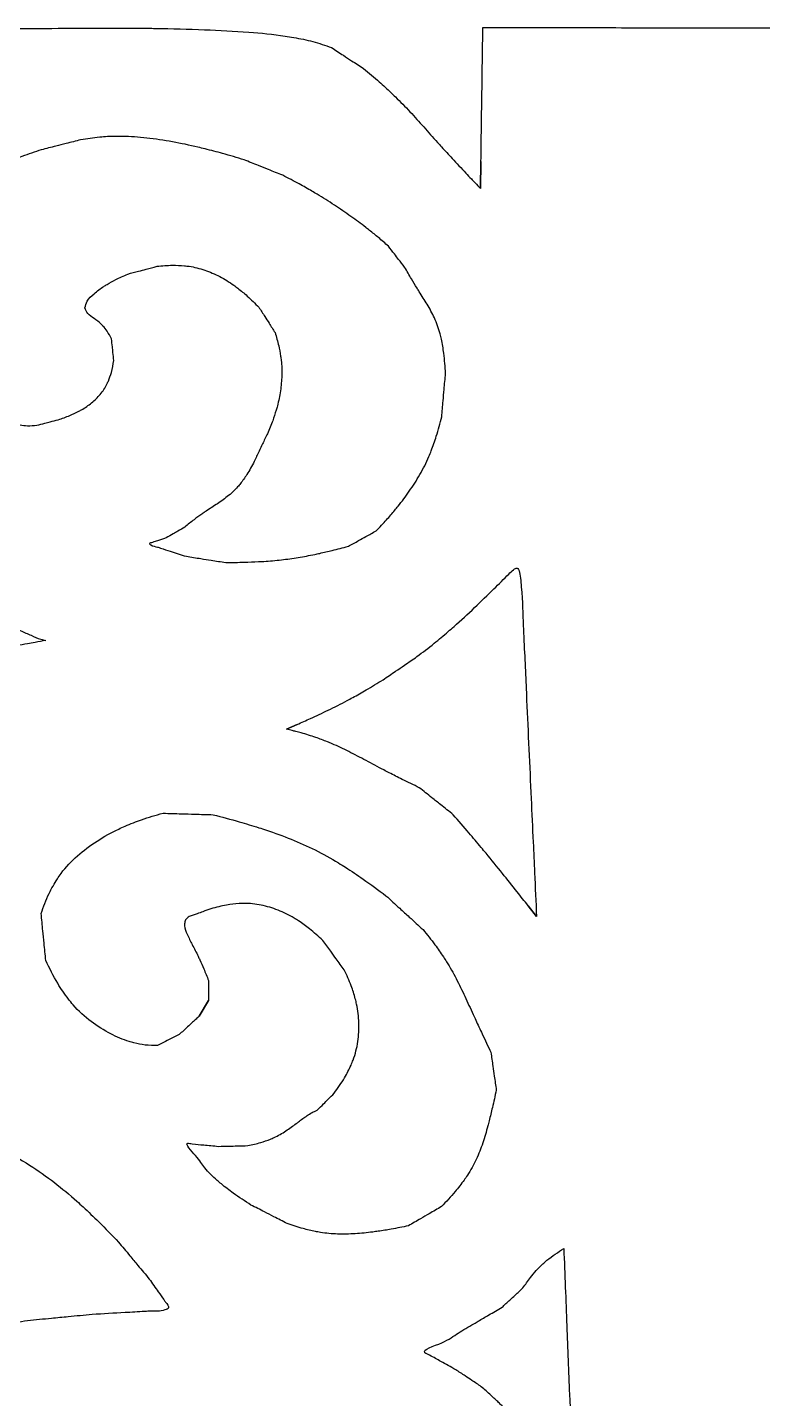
# Model space of a CAD drawing. Extents: x -268 to 413, y -196 to 303.
# Drawn here: x 119.3 to 216.1, y 110.5 to 291.1 of the extents above; entities that cross this region are included whole.
import ezdxf

# ---------------------------------------------------------------- set-up
doc = ezdxf.new("R2010")
doc.units = 0
doc.layers.add('layer_1', color=7, linetype='CONTINUOUS')

msp = doc.modelspace()

# ---------------------------------------------------------------- linework, layer by layer
at = {"layer": 'layer_1', "color": 1}
for points in [[(178.9491, 269.880344), (179.000191, 273.430234)], [(126.844607, 254.155374), (126.844607, 254.155374)], [(182.666098, 219.107804), (182.666098, 219.107804)], [(153.409538, 198.689031), (154.781264, 199.298775)], [(186.323389, 174.003608), (185.205873, 175.425868)], [(143.123579, 162.930047), (141.905382, 160.898786)], [(189.908255, 130.268942), (189.908255, 130.268942)]]:
    msp.add_lwpolyline(points, close=True, dxfattribs=at)
for points, knots in [([(108.603255, 290.878289), (110.319012, 290.890712), (113.23579, 290.911832), (117.868295, 290.945649), (120.785042, 290.967113), (122.500771, 290.979739)], [0, 0, 0, 0, 5.147406, 8.750561, 13.897885, 13.897885, 13.897885, 13.897885]), ([(122.500771, 290.979739), (124.716878, 291.00108), (128.604261, 291.038515), (133.152534, 291.01415), (137.637945, 290.965955), (142.395893, 290.845552), (148.087977, 290.53334), (152.012557, 290.175785), (154.81529, 289.697738), (156.886345, 289.303966), (158.506542, 288.73155), (159.321601, 288.443589)], [0, 0, 0, 0, 6.648542, 11.662533, 13.644552, 20.105764, 25.937436, 30.749787, 31.91051, 34.468606, 37.058222, 37.058222, 37.058222, 37.058222]), ([(179.000191, 273.430234), (179.021392, 274.920614), (179.067534, 278.164322), (179.135148, 282.898238), (179.186165, 286.447654), (179.219891, 288.806867), (179.236054, 289.964433), (179.249663, 290.816088), (179.254274, 291.104638)], [0, 0, 0, 0, 4.471593, 9.732108, 14.203195, 15.120941, 16.810472, 17.676231, 17.676231, 17.676231, 17.676231]), ([(179.254274, 291.104638), (182.537249, 291.098781), (188.366988, 291.088382), (198.190221, 291.070799), (204.730478, 291.059064), (208.723971, 291.051898)], [0, 0, 0, 0, 9.848941, 17.489245, 29.469744, 29.469744, 29.469744, 29.469744]), ([(208.723971, 291.051898), (213.976368, 291.05434), (223.26856, 291.058661), (234.085911, 291.063872), (242.959273, 291.093667), (248.193853, 291.03473), (254.458797, 290.916736), (254.585392, 288.042551), (254.607524, 285.683879), (254.666197, 282.094463), (254.709495, 278.947686), (254.736556, 276.980902)], [0, 0, 0, 0, 15.732522, 27.832935, 32.672741, 41.919332, 45.449083, 47.981031, 49.164502, 52.715124, 58.63321, 58.63321, 58.63321, 58.63321]), ([(159.321601, 288.443589), (159.841301, 288.105375), (160.724737, 287.530446), (162.127735, 286.617427), (163.011037, 286.042627), (163.530595, 285.704531)], [0, 0, 0, 0, 1.860186, 3.162124, 5.02176, 5.02176, 5.02176, 5.02176]), ([(163.530595, 285.704531), (164.229961, 285.115519), (165.458572, 284.080776), (166.842529, 282.807344), (168.204337, 281.515688), (169.651551, 280.011264), (171.468882, 277.992312), (172.842117, 276.435265), (174.088331, 275.061798), (175.333536, 273.704034), (176.644202, 272.304439), (177.66447, 271.233061), (178.306814, 270.556632), (178.711229, 270.130808), (178.9491, 269.880344)], [0, 0, 0, 0, 2.742711, 4.818248, 5.640803, 8.373365, 11.077132, 13.790149, 14.601422, 16.640833, 19.316992, 20.353678, 21.079208, 22.115466, 22.115466, 22.115466, 22.115466]), ([(126.285524, 276.301278), (125.645968, 276.138138), (124.558668, 275.860785), (122.83158, 275.420558), (121.744027, 275.143551), (121.104258, 274.980597)], [0, 0, 0, 0, 1.980106, 3.366349, 5.346935, 5.346935, 5.346935, 5.346935]), ([(147.821812, 273.659787), (146.875878, 273.947503), (145.1707, 274.466151), (143.129955, 274.99395), (140.936255, 275.532509), (138.380057, 276.063492), (135.05993, 276.565754), (132.551784, 276.77162), (130.483974, 276.751212), (128.645144, 276.676969), (127.118985, 276.433979), (126.285524, 276.301278)], [0, 0, 0, 0, 2.965825, 5.346308, 6.322323, 9.742486, 13.173307, 16.394041, 17.274539, 19.376889, 21.906457, 21.906457, 21.906457, 21.906457]), ([(121.104258, 274.980597), (120.249759, 274.702473), (118.756357, 274.216398), (117.064439, 273.503574), (115.420733, 272.751681), (113.680827, 271.761083), (111.58727, 270.205406), (110.130961, 268.831763), (108.91911, 267.490566), (107.727963, 266.09822), (106.802432, 264.833692), (106.273339, 264.110806)], [0, 0, 0, 0, 2.694599, 4.709328, 5.503088, 8.117126, 10.696017, 13.312195, 14.105967, 16.118864, 18.805317, 18.805317, 18.805317, 18.805317]), ([(152.9015, 271.62805), (152.274363, 271.878862), (151.208235, 272.305241), (149.515006, 272.982487), (148.448919, 273.408936), (147.821812, 273.659787)], [0, 0, 0, 0, 2.026294, 3.444686, 5.47094, 5.47094, 5.47094, 5.47094]), ([(166.819104, 262.282096), (166.382518, 262.666334), (165.568416, 263.382822), (164.555566, 264.196141), (163.358852, 265.137312), (161.827384, 266.263125), (159.696371, 267.725115), (157.973452, 268.81893), (156.417832, 269.730256), (154.92236, 270.581765), (153.626216, 271.252833), (152.9015, 271.62805)], [0, 0, 0, 0, 1.744537, 3.253037, 3.896052, 6.311993, 8.953266, 11.648215, 12.431746, 14.361961, 16.809967, 16.809967, 16.809967, 16.809967]), ([(168.952429, 259.539156), (168.689095, 259.877702), (168.241386, 260.453283), (167.530278, 261.367596), (167.082517, 261.943373), (166.819104, 262.282096)], [0, 0, 0, 0, 1.286712, 2.187607, 3.474881, 3.474881, 3.474881, 3.474881]), ([(126.844607, 254.155374), (126.924109, 254.466414), (127.115355, 255.21464), (128.11322, 256.121066), (129.014814, 256.814157), (129.990567, 257.399903), (131.02324, 257.976687), (131.950102, 258.388688), (132.482728, 258.625446)], [0, 0, 0, 0, 0.9466, 2.27711, 3.885992, 4.39254, 5.685905, 7.433286, 7.433286, 7.433286, 7.433286]), ([(132.482728, 258.625446), (132.959286, 258.750857), (133.769465, 258.964063), (135.056287, 259.302709), (135.86655, 259.515946), (136.343193, 259.641384)], [0, 0, 0, 0, 1.47835, 2.513289, 3.991907, 3.991907, 3.991907, 3.991907]), ([(136.343193, 259.641384), (137.022972, 259.705287), (138.220345, 259.817846), (139.630426, 259.743363), (141.055585, 259.596757), (142.648109, 259.191845), (144.62641, 258.335915), (146.047277, 257.464459), (147.228001, 256.567782), (148.365291, 255.641048), (149.250249, 254.757828), (149.752238, 254.256824)], [0, 0, 0, 0, 2.045371, 3.60275, 4.225484, 6.342842, 8.495837, 10.674277, 11.32169, 12.943804, 15.070045, 15.070045, 15.070045, 15.070045]), ([(174.336082, 245.520752), (174.278531, 246.411312), (174.180294, 247.931472), (173.874823, 249.669507), (173.523646, 251.242537), (172.940714, 252.808646), (171.945886, 254.625027), (171.122103, 255.897418), (170.437666, 257.008676), (169.785098, 258.086654), (169.252231, 259.016183), (168.952429, 259.539156)], [0, 0, 0, 0, 2.675076, 4.566275, 5.286262, 7.509403, 9.546364, 11.490013, 12.055913, 13.461731, 15.270095, 15.270095, 15.270095, 15.270095]), ([(130.349274, 250.091752), (130.167576, 250.432051), (129.848335, 251.029949), (129.343003, 251.644843), (128.789455, 252.226429), (128.102912, 252.741934), (127.198675, 253.30046), (126.952564, 253.894706), (126.844607, 254.155374)], [0, 0, 0, 0, 1.154162, 2.027845, 2.377701, 3.559041, 4.618568, 5.446518, 5.446518, 5.446518, 5.446518]), ([(149.752238, 254.256824), (150.015657, 253.842888), (150.463443, 253.13924), (151.174551, 252.021767), (151.622235, 251.318227), (151.885563, 250.904405)], [0, 0, 0, 0, 1.471936, 2.502138, 3.973637, 3.973637, 3.973637, 3.973637]), ([(130.654018, 247.247105), (130.616467, 247.598283), (130.552629, 248.1953), (130.451047, 249.143516), (130.386969, 249.740548), (130.349274, 250.091752)], [0, 0, 0, 0, 1.05954, 1.801261, 2.860924, 2.860924, 2.860924, 2.860924]), ([(151.885563, 250.904405), (152.059188, 250.335885), (152.36931, 249.320423), (152.587212, 248.086864), (152.767542, 246.781147), (152.807718, 245.245543), (152.629573, 243.236331), (152.327803, 241.712542), (151.949918, 240.41272), (151.550601, 239.177112), (151.114465, 238.164965), (150.869753, 237.597058)], [0, 0, 0, 0, 1.781566, 3.182143, 3.751554, 5.73569, 7.771436, 9.794904, 10.38203, 11.832354, 13.68642, 13.68642, 13.68642, 13.68642]), ([(123.340205, 239.425255), (123.848442, 239.604202), (124.741635, 239.918689), (125.741913, 240.399834), (126.724559, 240.91941), (127.752585, 241.618351), (128.908025, 242.736863), (129.598874, 243.756742), (130.030513, 244.752047), (130.402893, 245.787696), (130.562423, 246.7148), (130.654018, 247.247105)], [0, 0, 0, 0, 1.615171, 2.83856, 3.325006, 4.95005, 6.546545, 8.127631, 8.600966, 9.80029, 11.417333, 11.417333, 11.417333, 11.417333]), ([(173.82831, 239.831448), (173.891088, 240.533829), (173.99781, 241.727872), (174.167067, 243.624307), (174.273484, 244.818366), (174.336082, 245.520752)], [0, 0, 0, 0, 2.115541, 3.596409, 5.711918, 5.711918, 5.711918, 5.711918]), ([(111.048017, 243.590327), (111.445127, 243.153016), (112.141009, 242.386687), (113.033078, 241.566925), (113.940699, 240.785152), (115.001519, 240.028566), (116.431848, 239.266684), (117.54958, 238.871723), (118.493894, 238.70945), (119.360038, 238.611484), (120.091041, 238.677437), (120.495549, 238.713933)], [0, 0, 0, 0, 1.771173, 3.103741, 3.630903, 5.364983, 6.997569, 8.483945, 8.890906, 9.871683, 11.086806, 11.086806, 11.086806, 11.086806]), ([(120.495549, 238.713933), (120.846731, 238.801644), (121.443764, 238.950758), (122.391983, 239.187865), (122.989003, 239.337331), (123.340205, 239.425255)], [0, 0, 0, 0, 1.085908, 1.846119, 2.932243, 2.932243, 2.932243, 2.932243]), ([(165.193551, 224.797235), (165.659687, 225.284005), (166.506298, 226.16809), (167.449766, 227.27181), (168.46668, 228.499298), (169.615192, 230.028788), (171.001512, 232.203577), (171.92779, 234.01545), (172.603109, 235.723916), (173.22178, 237.451313), (173.608404, 238.968494), (173.82831, 239.831448)], [0, 0, 0, 0, 2.021471, 3.671456, 4.354388, 6.803621, 9.403147, 12.085199, 12.889811, 14.914001, 17.583994, 17.583994, 17.583994, 17.583994]), ([(150.869753, 237.597058), (150.656595, 237.14555), (150.294216, 236.377963), (149.718505, 235.158866), (149.355916, 234.391294), (149.142622, 233.939767)], [0, 0, 0, 0, 1.497886, 2.546485, 4.044596, 4.044596, 4.044596, 4.044596]), ([(149.142622, 233.939767), (148.833916, 233.354591), (148.298191, 232.339083), (147.510282, 231.255274), (146.690834, 230.246649), (145.62505, 229.292982), (144.134678, 228.254411), (142.983748, 227.526195), (142.026636, 226.858077), (141.133654, 226.213973), (140.405862, 225.630443), (139.999971, 225.305007)], [0, 0, 0, 0, 1.982055, 3.439632, 4.010254, 5.879236, 7.699513, 9.459406, 9.96354, 11.201104, 12.761568, 12.761568, 12.761568, 12.761568]), ([(139.999971, 225.305007), (139.698958, 225.129436), (139.187236, 224.830964), (138.374501, 224.35692), (137.862778, 224.058448), (137.561765, 223.882876)], [0, 0, 0, 0, 1.045423, 1.777219, 2.822642, 2.822642, 2.822642, 2.822642]), ([(161.53626, 222.765232), (161.987761, 223.016115), (162.755316, 223.442618), (163.974413, 224.119953), (164.742017, 224.546389), (165.193551, 224.797235)], [0, 0, 0, 0, 1.549567, 2.634275, 4.183876, 4.183876, 4.183876, 4.183876]), ([(137.561765, 223.882876), (137.227608, 223.76959), (136.692941, 223.588325), (136.052571, 223.387768), (135.698921, 223.249824), (135.207504, 223.177923), (135.774311, 222.76448), (136.236334, 222.730691), (137.103142, 222.426149), (138.366229, 222.038867), (139.496472, 221.673212), (140.202871, 221.444679)], [0, 0, 0, 0, 1.07093, 1.713542, 1.927762, 2.340976, 2.574013, 3.493234, 3.937641, 5.27085, 7.49284, 7.49284, 7.49284, 7.49284]), ([(145.384266, 220.631779), (146.210195, 220.639899), (147.64807, 220.654034), (149.323989, 220.723824), (150.947142, 220.810398), (152.699169, 220.965657), (154.936194, 221.274067), (156.612791, 221.586106), (158.095856, 221.910912), (159.572751, 222.250514), (160.824423, 222.57863), (161.53626, 222.765232)], [0, 0, 0, 0, 2.477741, 4.313542, 5.031492, 7.354118, 9.58745, 11.803846, 12.467992, 14.142113, 16.349646, 16.349646, 16.349646, 16.349646]), ([(95.91132, 221.647716), (97.524325, 220.978443), (100.399018, 219.785668), (103.760075, 218.326428), (107.217106, 216.804804), (110.931442, 215.099571), (115.274613, 213.08733), (118.147885, 211.725036), (119.950377, 210.964102), (120.805755, 210.55784), (121.48436, 210.418867), (121.714524, 210.371732)], [0, 0, 0, 0, 5.238938, 9.336815, 10.99213, 16.570243, 21.596395, 25.356012, 26.101741, 27.471808, 28.175001, 28.175001, 28.175001, 28.175001]), ([(140.202871, 221.444679), (140.842637, 221.344324), (141.930179, 221.17373), (143.65731, 220.902764), (144.744674, 220.73214), (145.384266, 220.631779)], [0, 0, 0, 0, 1.942765, 3.302521, 5.244774, 5.244774, 5.244774, 5.244774]), ([(170.577726, 208.238141), (171.335535, 208.814562), (172.733399, 209.877835), (174.334963, 211.228937), (176.12622, 212.778585), (178.135553, 214.652635), (180.525361, 216.970569), (182.014048, 218.45682), (182.666098, 219.107804)], [0, 0, 0, 0, 2.855887, 5.268002, 6.284256, 9.96149, 13.508075, 16.27218, 16.27218, 16.27218, 16.27218]), ([(182.666098, 219.107804), (183.078347, 219.527078), (184.011181, 220.475809), (184.454342, 216.364566), (184.486747, 213.910123), (184.753384, 208.474699), (185.092512, 200.813465), (185.412397, 193.879943), (185.612323, 189.546509)], [0, 0, 0, 0, 1.339445, 3.03089, 8.451937, 11.045107, 18.824541, 31.790132, 31.790132, 31.790132, 31.790132]), ([(121.714524, 210.371732), (121.237913, 210.283805), (120.427698, 210.134334), (119.14088, 209.897269), (118.330656, 209.748214), (117.854067, 209.660538)], [0, 0, 0, 0, 1.45396, 2.471661, 3.92542, 3.92542, 3.92542, 3.92542]), ([(166.107782, 205.190466), (166.659641, 205.56672), (167.597795, 206.206349), (169.087777, 207.222241), (170.025895, 207.861883), (170.577726, 208.238141)], [0, 0, 0, 0, 2.003758, 3.406365, 5.410058, 5.410058, 5.410058, 5.410058]), ([(154.781264, 199.298775), (155.371322, 199.561807), (156.741792, 200.172728), (158.950943, 201.206165), (160.803739, 202.128495), (162.467967, 203.035122), (164.056331, 203.926516), (165.371824, 204.737024), (166.107782, 205.190466)], [0, 0, 0, 0, 1.93805, 4.501327, 7.316568, 8.144831, 10.186717, 12.779723, 12.779723, 12.779723, 12.779723]), ([(170.882076, 190.968118), (170.130941, 191.333112), (168.798144, 191.980749), (167.245542, 192.769706), (165.658887, 193.587509), (163.900036, 194.532837), (161.648148, 195.717693), (159.943879, 196.541825), (158.483542, 197.13657), (157.139768, 197.643116), (155.74824, 198.080366), (154.696216, 198.349685), (154.053044, 198.519749), (153.647888, 198.62633), (153.409538, 198.689031)], [0, 0, 0, 0, 2.505304, 4.445355, 5.224487, 7.860327, 10.435258, 12.859165, 13.534126, 15.165163, 17.166447, 17.905463, 18.422901, 19.16228, 19.16228, 19.16228, 19.16228]), ([(175.35202, 187.412277), (174.800181, 187.851171), (173.862019, 188.59732), (172.372038, 189.7826), (171.433927, 190.529027), (170.882076, 190.968118)], [0, 0, 0, 0, 2.115274, 3.596105, 5.711778, 5.711778, 5.711778, 5.711778]), ([(185.612323, 189.546509), (185.700218, 187.627632), (185.849639, 184.365545), (186.086661, 179.184579), (186.235712, 175.922485), (186.323389, 174.003608)], [0, 0, 0, 0, 5.762666, 9.796521, 15.559157, 15.559157, 15.559157, 15.559157]), ([(121.082879, 174.408639), (121.400991, 175.300348), (121.966191, 176.884674), (122.972432, 178.594592), (124.131561, 180.316265), (125.833492, 182.077825), (128.409076, 184.009584), (130.584206, 185.228035), (132.571037, 186.101316), (134.494655, 186.871772), (136.185976, 187.348111), (137.133295, 187.614912)], [0, 0, 0, 0, 2.833422, 5.034226, 5.927585, 9.058439, 12.313399, 15.566743, 16.507461, 18.824566, 21.774877, 21.774877, 21.774877, 21.774877]), ([(137.133295, 187.614912), (137.94863, 187.589833), (139.334629, 187.547202), (141.535762, 187.479441), (142.921558, 187.436743), (143.736692, 187.411627)], [0, 0, 0, 0, 2.447162, 4.159965, 6.606526, 6.606526, 6.606526, 6.606526]), ([(143.736692, 187.411627), (144.88651, 187.109027), (146.899305, 186.579316), (149.226873, 185.86952), (151.515577, 185.136979), (154.014778, 184.223733), (157.197308, 182.797003), (159.557345, 181.50209), (161.640878, 180.185826), (163.753744, 178.788485), (165.493323, 177.490336), (166.491946, 176.745121)], [0, 0, 0, 0, 3.566561, 6.24338, 7.298787, 10.775913, 14.218984, 17.753233, 18.839367, 21.612352, 25.349642, 25.349642, 25.349642, 25.349642]), ([(185.205873, 175.425868), (184.724266, 176.038351), (183.604224, 177.462764), (181.764974, 179.770127), (180.184877, 181.717636), (178.708962, 183.488039), (177.278356, 185.188583), (176.043453, 186.614112), (175.35202, 187.412277)], [0, 0, 0, 0, 2.337456, 5.436073, 8.852137, 9.860769, 12.350815, 15.518787, 15.518787, 15.518787, 15.518787]), ([(158.158698, 170.854126), (157.589783, 171.378572), (156.588658, 172.301445), (155.28861, 173.229485), (153.940769, 174.107001), (152.314955, 174.897739), (150.086465, 175.562183), (148.33186, 175.76307), (146.811963, 175.691836), (145.335511, 175.540769), (144.118255, 175.207493), (143.429091, 175.018804)], [0, 0, 0, 0, 2.318879, 4.080555, 4.782949, 7.143818, 9.470224, 11.735666, 12.394702, 14.034275, 16.173928, 16.173928, 16.173928, 16.173928]), ([(166.491946, 176.745121), (167.094, 176.193262), (168.117481, 175.255113), (169.742989, 173.765135), (170.766443, 172.827015), (171.368468, 172.275186)], [0, 0, 0, 0, 2.450132, 4.165182, 6.615194, 6.615194, 6.615194, 6.615194]), ([(121.692494, 168.211436), (121.617248, 168.976407), (121.489321, 170.276939), (121.286116, 172.342673), (121.158155, 173.643436), (121.082879, 174.408639)], [0, 0, 0, 0, 2.305988, 3.920426, 6.227115, 6.227115, 6.227115, 6.227115]), ([(140.584701, 174.003004), (140.401052, 173.86992), (140.066869, 173.627748), (139.970031, 173.127433), (139.968222, 172.484682), (140.356407, 171.555509), (140.996039, 170.251159), (141.585041, 169.135725), (142.082863, 168.069527), (142.558172, 167.010327), (142.919563, 166.090613), (143.123579, 165.57141)], [0, 0, 0, 0, 0.654537, 1.191052, 1.439376, 2.586715, 4.117466, 5.840145, 6.357619, 7.648418, 9.321749, 9.321749, 9.321749, 9.321749]), ([(143.429091, 175.018804), (143.07789, 174.893365), (142.480881, 174.680131), (141.532751, 174.341531), (140.935818, 174.12838), (140.584701, 174.003004)], [0, 0, 0, 0, 1.118791, 1.90184, 3.020333, 3.020333, 3.020333, 3.020333]), ([(171.368468, 172.275186), (171.901328, 171.616807), (172.838802, 170.458504), (173.835537, 169.02469), (174.8008, 167.559299), (175.761921, 165.83208), (176.889184, 163.490395), (177.713469, 161.658073), (178.476838, 160.004578), (179.25028, 158.342825), (179.924058, 156.928777), (180.307972, 156.123063)], [0, 0, 0, 0, 2.540072, 4.468813, 5.235465, 7.803927, 10.389123, 13.031504, 13.831162, 15.85274, 18.53024, 18.53024, 18.53024, 18.53024]), ([(161.003473, 166.993541), (160.65227, 167.470186), (160.055233, 168.280471), (159.106974, 169.567332), (158.509908, 170.37754), (158.158698, 170.854126)], [0, 0, 0, 0, 1.776179, 3.019458, 4.795504, 4.795504, 4.795504, 4.795504]), ([(136.422092, 157.036773), (135.869534, 157.027678), (134.815439, 157.010329), (133.568337, 157.291718), (132.031266, 157.710154), (130.091742, 158.562459), (127.574266, 160.139419), (125.756026, 161.77216), (124.361105, 163.533635), (123.041519, 165.419801), (122.184773, 167.192727), (121.692494, 168.211436)], [0, 0, 0, 0, 1.65188, 3.151237, 3.811276, 6.432654, 9.461242, 12.704064, 13.691725, 16.200358, 19.588724, 19.588724, 19.588724, 19.588724]), ([(159.682664, 150.740097), (160.160217, 151.405235), (160.998417, 152.572685), (161.745959, 154.083782), (162.410009, 155.643262), (162.863313, 157.518532), (162.998709, 160.011834), (162.779417, 161.908707), (162.371375, 163.51539), (161.904403, 165.054634), (161.328438, 166.29418), (161.003473, 166.993541)], [0, 0, 0, 0, 2.452053, 4.30384, 5.041776, 7.536116, 10.036227, 12.505436, 13.224641, 15.00925, 17.319732, 17.319732, 17.319732, 17.319732]), ([(143.123579, 165.57141), (143.123579, 165.245316), (143.123579, 164.690956), (143.123579, 163.810502), (143.123579, 163.256142), (143.123579, 162.930047)], [0, 0, 0, 0, 0.978282, 1.66308, 2.641363, 2.641363, 2.641363, 2.641363]), ([(141.905382, 160.898786), (141.897234, 160.891252), (141.832047, 160.830978), (141.612036, 160.627565), (141.326949, 160.36382), (140.878708, 159.949864), (140.218924, 159.340276), (139.632473, 158.798435), (139.26597, 158.45981)], [0, 0, 0, 0, 0.033293, 0.266344, 0.89891, 1.19842, 2.096786, 3.593758, 3.593758, 3.593758, 3.593758]), ([(139.26597, 158.45981), (138.914957, 158.284033), (138.318216, 157.985202), (137.370257, 157.510856), (136.773272, 157.212363), (136.422092, 157.036773)], [0, 0, 0, 0, 1.177694, 2.00215, 3.180044, 3.180044, 3.180044, 3.180044]), ([(180.307972, 156.123063), (180.395861, 155.508473), (180.545268, 154.463694), (180.782333, 152.804367), (180.931451, 151.759622), (181.019165, 151.145082)], [0, 0, 0, 0, 1.86253, 3.166222, 5.028528, 5.028528, 5.028528, 5.028528]), ([(157.447761, 148.505184), (157.723689, 148.781115), (158.192756, 149.250187), (158.937724, 149.995157), (159.406764, 150.464197), (159.682664, 150.740097)], [0, 0, 0, 0, 1.170669, 1.990093, 3.160637, 3.160637, 3.160637, 3.160637]), ([(181.019165, 151.145082), (180.851413, 150.37465), (180.557115, 149.023043), (180.168827, 147.451724), (179.767708, 145.89443), (179.272292, 144.175122), (178.41672, 141.976675), (177.53488, 140.366207), (176.55261, 138.980555), (175.465372, 137.566097), (174.41423, 136.450806), (173.806024, 135.805484)], [0, 0, 0, 0, 2.36534, 4.149636, 4.855188, 7.189954, 9.512822, 11.920659, 12.671667, 14.60776, 17.266244, 17.266244, 17.266244, 17.266244]), ([(148.304973, 143.831956), (148.878564, 143.954342), (149.8874, 144.169596), (151.024399, 144.583903), (152.145738, 145.054411), (153.294953, 145.738057), (154.616027, 146.686568), (155.522409, 147.39296), (156.222353, 147.859779), (156.748488, 148.196179), (157.213888, 148.401837), (157.447761, 148.505184)], [0, 0, 0, 0, 1.757188, 3.090556, 3.622351, 5.404304, 7.08178, 8.50356, 8.847942, 9.606226, 10.372194, 10.372194, 10.372194, 10.372194]), ([(106.476239, 147.793826), (108.05358, 147.119032), (110.76242, 145.960178), (113.837886, 144.467921), (116.657858, 143.031891), (119.485672, 141.385955), (122.820813, 139.0425), (125.118265, 137.128887), (127.033237, 135.370314), (128.89337, 133.606373), (130.406073, 132.028541), (131.263634, 131.13406)], [0, 0, 0, 0, 5.146094, 8.837623, 10.252149, 14.639831, 18.638981, 22.4675, 23.599385, 26.438965, 30.155878, 30.155878, 30.155878, 30.155878]), ([(148.714014, 136.008677), (147.92841, 136.517326), (146.590542, 137.383546), (145.125386, 138.516676), (143.858636, 139.574428), (142.55556, 140.867078), (141.786536, 142.243394), (139.710716, 144.323491), (141.375651, 143.989632), (142.597764, 143.936365), (143.777569, 143.80476), (144.444388, 143.730378)], [0, 0, 0, 0, 2.808896, 4.783496, 5.531151, 7.804256, 9.841511, 11.774995, 12.379974, 13.892336, 15.858221, 15.858221, 15.858221, 15.858221]), ([(144.444388, 143.730378), (144.921003, 143.742799), (145.731251, 143.763916), (147.018113, 143.797776), (147.828357, 143.819297), (148.304973, 143.831956)], [0, 0, 0, 0, 1.43033, 2.431569, 3.861921, 3.861921, 3.861921, 3.861921]), ([(153.488958, 133.57048), (152.899563, 133.87147), (151.897527, 134.383184), (150.305879, 135.195916), (149.303617, 135.707643), (148.714014, 136.008677)], [0, 0, 0, 0, 1.985404, 3.375404, 5.361427, 5.361427, 5.361427, 5.361427]), ([(173.806024, 135.805484), (173.266838, 135.491784), (172.350199, 134.958481), (170.894077, 134.111843), (169.977081, 133.57901), (169.437659, 133.265572)], [0, 0, 0, 0, 1.871409, 3.181471, 5.053096, 5.053096, 5.053096, 5.053096]), ([(169.437659, 133.265572), (168.688897, 133.114171), (167.367363, 132.846954), (165.805182, 132.600191), (164.222756, 132.373657), (162.445373, 132.195374), (160.133939, 132.150119), (158.382175, 132.296842), (156.8699, 132.585144), (155.396427, 132.919956), (154.178516, 133.335313), (153.488958, 133.57048)], [0, 0, 0, 0, 2.291474, 4.044357, 4.743538, 7.087308, 9.397555, 11.672453, 12.342231, 14.015686, 16.199724, 16.199724, 16.199724, 16.199724]), ([(131.263634, 131.13406), (131.765299, 130.532032), (132.618137, 129.508576), (133.972721, 127.883111), (134.825654, 126.859686), (135.327384, 126.257666)], [0, 0, 0, 0, 2.350945, 3.996645, 6.347699, 6.347699, 6.347699, 6.347699]), ([(184.523704, 125.087548), (184.846826, 125.547236), (185.402851, 126.338264), (186.124931, 127.198689), (186.827614, 127.980395), (187.647321, 128.725853), (188.773159, 129.546597), (189.533848, 130.030679), (189.908255, 130.268942)], [0, 0, 0, 0, 1.684835, 2.899255, 3.366811, 4.837864, 6.211274, 7.542464, 7.542464, 7.542464, 7.542464]), ([(189.908255, 130.268942), (190.041189, 126.87893), (190.292009, 120.482693), (190.630618, 111.847723), (190.83628, 106.602765), (190.924064, 104.364031)], [0, 0, 0, 0, 10.177854, 19.203456, 25.924819, 25.924819, 25.924819, 25.924819]), ([(135.327384, 126.257666), (135.717042, 125.695559), (136.34052, 124.79615), (137.0872, 123.764564), (137.504672, 123.112124), (138.137429, 122.491611), (136.884037, 121.948687), (135.907036, 122.087763), (134.133029, 121.938967), (131.556877, 121.815403), (129.250813, 121.673271), (127.809499, 121.584437)], [0, 0, 0, 0, 2.066473, 3.306493, 3.719874, 4.546114, 5.119782, 6.921928, 7.786877, 10.381823, 14.706918, 14.706918, 14.706918, 14.706918]), ([(181.780764, 122.547763), (182.119504, 122.86121), (182.69536, 123.394067), (183.609673, 124.240662), (184.185175, 124.773887), (184.523704, 125.087548)], [0, 0, 0, 0, 1.384537, 2.353703, 3.738212, 3.738212, 3.738212, 3.738212]), ([(127.809499, 121.584437), (126.756093, 121.484073), (124.965254, 121.31345), (122.120863, 121.042523), (120.329877, 120.871979), (119.276327, 120.771656)], [0, 0, 0, 0, 3.17453, 5.396847, 8.571793, 8.571793, 8.571793, 8.571793]), ([(175.685917, 114.319463), (175.016766, 114.677909), (173.832892, 115.312078), (172.630038, 116.059439), (170.772857, 116.854853), (174.358413, 117.866621), (175.842039, 119.126508), (177.588886, 120.073091), (178.922606, 120.866272), (180.162373, 121.594631), (181.205032, 122.208693), (181.780764, 122.547763)], [0, 0, 0, 0, 2.232999, 3.950661, 4.637718, 7.222754, 9.742037, 12.129692, 12.800137, 14.426732, 16.432365, 16.432365, 16.432365, 16.432365]), ([(119.276327, 120.771656), (118.216778, 120.601138), (116.358257, 120.302039), (114.194634, 119.890277), (112.049307, 119.459634), (109.679779, 118.911118), (106.599926, 118.087194), (104.244194, 117.388116), (102.106442, 116.724395), (99.936219, 116.039887), (98.08645, 115.431256), (97.028835, 115.083268)], [0, 0, 0, 0, 3.219372, 5.646997, 6.606725, 9.783714, 12.94125, 16.169974, 17.154754, 19.656527, 22.996675, 22.996675, 22.996675, 22.996675]), ([(179.038601, 112.08456), (178.624752, 112.360497), (177.921186, 112.829605), (176.803625, 113.574573), (176.099891, 114.043572), (175.685917, 114.319463)], [0, 0, 0, 0, 1.492216, 2.53685, 4.029303, 4.029303, 4.029303, 4.029303]), ([(191.127358, 99.183672), (190.914186, 99.421857), (190.551744, 99.826826), (189.976053, 100.470186), (189.07149, 101.480833), (187.914329, 102.776786), (186.814931, 104.013461), (185.746634, 105.217658), (184.606352, 106.510796), (183.162268, 108.113477), (182.076267, 109.259933), (181.13286, 110.183087), (180.248234, 111.027144), (179.470039, 111.707413), (179.038601, 112.08456)], [0, 0, 0, 0, 0.958943, 1.63042, 2.589981, 5.027943, 6.84258, 7.554083, 9.857249, 12.014727, 14.026079, 14.592954, 15.974484, 17.693395, 17.693395, 17.693395, 17.693395])]:
    msp.add_open_spline(points, degree=3, knots=knots, dxfattribs=at)

doc.saveas('drawing.dxf')
